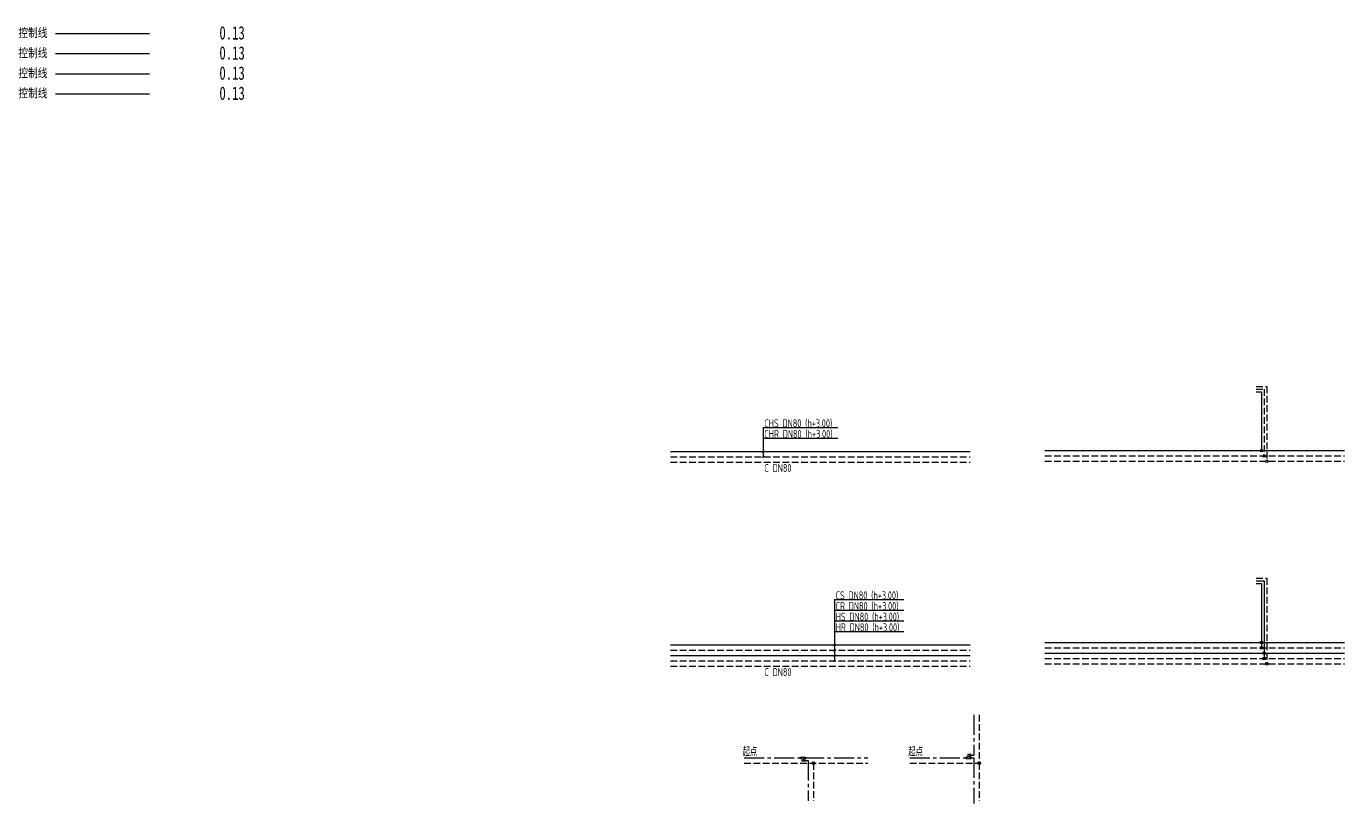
# Model space of a CAD drawing. Extents: x -671963 to 2381076, y -56129 to 1796010.
# Drawn here: x 146239 to 195668, y -25026 to 4144 of the extents above; entities that cross this region are included whole.
import ezdxf
from ezdxf.enums import TextEntityAlignment as Align

# ---------------------------------------------------------------- set-up
doc = ezdxf.new("R2010")
doc.units = 0
doc.header["$LTSCALE"] = 1000
doc.linetypes.add('CENTER2', pattern=[1.125, 0.75, -0.125, 0.125, -0.125])
doc.linetypes.add('DASH', pattern=[0.35, 0.25, -0.1])
doc.layers.get('0').update_dxf_attribs({"linetype": 'CONTINUOUS'})
for name, color, linetype, plot in [('H-CON', 7, 'CONTINUOUS', False), ('H-CONA', 7, 'CONTINUOUS', False), ('H-CONS', 7, 'CONTINUOUS', False), ('H-CONW', 7, 'CONTINUOUS', False)]:
    doc.layers.add(name, color=color, linetype=linetype, plot=plot)
for name, color, linetype in [('H-DIMS', 7, 'CONTINUOUS'), ('H-PIPE-C', 4, 'DASH'), ('H-PIPE-CHR', 1, 'DASH'), ('H-PIPE-CHS', 1, 'CONTINUOUS'), ('H-PIPE-CR', 1, 'DASH'), ('H-PIPE-CS', 1, 'CONTINUOUS'), ('H-PIPE-DIMS', 7, 'CONTINUOUS'), ('H-PIPE-HR', 1, 'DASH'), ('H-PIPE-HS', 1, 'CONTINUOUS'), ('H-PIPE-R', 1, 'CENTER2'), ('M-W-PIPE-CHS', 1, 'CONTINUOUS')]:
    doc.layers.add(name, color=color, linetype=linetype)
doc.styles.add('TH-AI-STYLE3', font='tssdeng.shx', dxfattribs={"width": 0.7, "bigfont": 'tssdchn.shx'})
doc.styles.add('TH-STYLE1', font='Stfangso_0.ttf', dxfattribs={"width": 0.7})
doc.styles.add('TH-STYLE3', font='tssdeng.shx', dxfattribs={"width": 0.8, "bigfont": 'tssdchn.shx'})

# ---------------------------------------------------------------- blocks, each defined once
blk = doc.blocks.new('*U153')
for p, q in [((0, 900), (2800, 900)), ((0, 900), (0, -200)), ((0, 500), (2800, 500)), ((-35, -35), (35, 35)), ((-35, -235), (35, -165))]:
    blk.add_line(p, q)
at = {"style": 'TH-AI-STYLE3', "width": 0.7}
for tag, p in [('水管标注1', (50, 910)), ('水管标注2', (50, 510))]:
    blk.add_attdef(tag, p, '', height=300, dxfattribs=at)
blk = doc.blocks.new('AI-分歧管')
for p, q in [((0, 100), (0, 0)), ((100, 100), (100, 0))]:
    blk.add_line(p, q)
at = {"color": 2}
blk.add_lwpolyline([(25, 225), (25, 300), (-25, 300), (-25, 100), (25, 100), (25, 175), (75, 175), (75, 100), (125, 100), (125, 225)], close=True, dxfattribs=at)
blk = doc.blocks.new('*U152')
for p, q in [((0, 1700), (0, -600)), ((0, 1700), (2600, 1700)), ((0, 1300), (2600, 1300)), ((0, 900), (2600, 900)), ((0, 500), (2600, 500)), ((-35, -35), (35, 35)), ((-35, -235), (35, -165)), ((-35, -435), (35, -365)), ((-35, -635), (35, -565))]:
    blk.add_line(p, q)
at = {"style": 'TH-AI-STYLE3', "width": 0.7}
for tag, p in [('水管标注1', (50, 1710)), ('水管标注2', (50, 1310)), ('水管标注3', (50, 910)), ('水管标注4', (50, 510))]:
    blk.add_attdef(tag, p, '', height=300, dxfattribs=at)

msp = doc.modelspace()

# ---------------------------------------------------------------- linework, layer by layer
at = {"layer": 'H-CON'}
msp.add_line((147327.8869, 2365.099), (150861.3477, 2365.099), dxfattribs=at)
at = {"layer": 'H-CONA'}
msp.add_line((147327.8869, 3875.099), (150861.3477, 3875.099), dxfattribs=at)
at = {"layer": 'H-CONS'}
msp.add_line((147327.8869, 1610.099), (150861.3477, 1610.099), dxfattribs=at)
at = {"layer": 'H-CONW'}
msp.add_line((147327.8869, 3120.099), (150861.3477, 3120.099), dxfattribs=at)
at = {"layer": 'H-PIPE-C'}
for p, q in [((192352.0513, -9368.2139), (192752.0513, -9368.2139)), ((192752.0513, -9368.2139), (192752.0513, -12179.3992)), ((170388.4708, -12212.2213), (181632.4939, -12212.2213)), ((184423.631, -12179.3992), (195667.654, -12179.3992)), ((192352.0513, -16569.2948), (192752.0513, -16569.2948)), ((192752.0513, -16569.2948), (192752.0513, -19780.48)), ((170388.4708, -19869.3204), (181632.4939, -19869.3204)), ((184423.631, -19780.48), (195667.654, -19780.48)), ((181968.0918, -21694.1143), (181968.0918, -23510.1509)), ((173149.8751, -23510.1509), (177784.8692, -23510.1509)), ((175757.169, -23510.1509), (175757.169, -24926.1875)), ((179360.798, -23510.1509), (181968.0918, -23510.1509)), ((181968.0918, -23510.1509), (181968.0918, -24926.1875))]:
    msp.add_line(p, q, dxfattribs=at)
at = {"layer": 'H-PIPE-CHR'}
for p, q in [((192352.0513, -9468.2139), (192652.0513, -9468.2139)), ((192652.0513, -9468.2139), (192652.0513, -11979.3992)), ((170388.4708, -12012.2213), (181632.4939, -12012.2213)), ((184423.631, -11979.3992), (195667.654, -11979.3992))]:
    msp.add_line(p, q, dxfattribs=at)
at = {"layer": 'H-PIPE-CHS'}
for p, q in [((192352.0513, -9568.2139), (192552.0513, -9568.2139)), ((192552.0513, -9568.2139), (192552.0513, -11779.3992)), ((170388.4708, -11812.2213), (181632.4939, -11812.2213)), ((184423.631, -11779.3992), (195667.654, -11779.3992))]:
    msp.add_line(p, q, dxfattribs=at)
at = {"layer": 'H-PIPE-CR'}
for p, q in [((170388.4708, -19269.3204), (181632.4939, -19269.3204)), ((184423.631, -19180.48), (195667.654, -19180.48))]:
    msp.add_line(p, q, dxfattribs=at)
at = {"layer": 'H-PIPE-CS'}
for p, q in [((192352.0513, -16769.2948), (192552.0513, -16769.2948)), ((192552.0513, -16769.2948), (192552.0513, -19180.48)), ((170388.4708, -19069.3204), (181632.4939, -19069.3204)), ((184423.631, -18980.48), (195667.654, -18980.48))]:
    msp.add_line(p, q, dxfattribs=at)
at = {"layer": 'H-PIPE-DIMS'}
for centre in [(192552.0513, -11779.3992), (192652.0513, -11979.3992), (192752.0513, -12179.3992), (192552.0513, -18980.48), (192552.0513, -19180.48), (192652.0513, -19380.48), (192652.0513, -19580.48), (192752.0513, -19780.48), (175757.169, -23510.1509), (181968.0918, -23510.1509)]:
    msp.add_circle(centre, 50, dxfattribs=at)
at = {"layer": 'H-PIPE-HR'}
for p, q in [((170388.4708, -19669.3204), (181632.4939, -19669.3204)), ((184423.631, -19580.48), (195667.654, -19580.48))]:
    msp.add_line(p, q, dxfattribs=at)
at = {"layer": 'H-PIPE-HS'}
for p, q in [((192352.0513, -16669.2948), (192652.0513, -16669.2948)), ((192652.0513, -16669.2948), (192652.0513, -19580.48)), ((170388.4708, -19469.3204), (181632.4939, -19469.3204)), ((184423.631, -19380.48), (195667.654, -19380.48))]:
    msp.add_line(p, q, dxfattribs=at)
at = {"layer": 'H-PIPE-R'}
for p, q in [((181768.0918, -21694.1143), (181768.0918, -23210.1509)), ((173149.8751, -23310.1509), (177784.8692, -23310.1509)), ((175557.169, -23410.1509), (175557.169, -24926.1875)), ((179360.798, -23310.1509), (181768.0918, -23310.1509)), ((181768.0918, -23310.1509), (181768.0918, -25026.1875))]:
    msp.add_line(p, q, dxfattribs=at)

# ---------------------------------------------------------------- block references
at = {"layer": 'H-PIPE-DIMS'}
for name, p, values in [('*U153', (173867.8774, -11812.2213), {'水管标注1': 'CHS DN80 (h+3.00)', '水管标注2': 'CHR DN80 (h+3.00)'}), ('*U152', (176536.8094, -19069.3204), {'水管标注1': 'CS DN80 (h+3.00)', '水管标注2': 'CR DN80 (h+3.00)', '水管标注3': 'HS DN80 (h+3.00)', '水管标注4': 'HR DN80 (h+3.00)'})]:
    msp.add_blockref(name, p, dxfattribs=at).add_auto_attribs(values)
at = {"layer": 'M-W-PIPE-CHS', "rotation": 90.00000000000001}
msp.add_blockref('AI-分歧管', (181768.0918, -23310.1509), dxfattribs=at)
at = {"layer": 'M-W-PIPE-CHS', "xscale": -1, "rotation": 90}
msp.add_blockref('AI-分歧管', (175557.169, -23310.1509), dxfattribs=at)

# ---------------------------------------------------------------- texts
at = {"style": 'TH-STYLE3', "width": 0.7}
for s, p in [('C DN80', (173917.8774, -12582.5852)), ('C DN80', (173917.8774, -20239.6844)), ('起点', (173095.7757, -23241.1309)), ('起点', (179306.6985, -23241.1309))]:
    msp.add_text(s, height=300, dxfattribs=at).set_placement(p)
at = {"layer": 'H-CON', "style": 'TH-STYLE3', "width": 0.8}
msp.add_text('控制线', height=350, dxfattribs=at).set_placement((147028.6709, 2194.4452), align=Align.RIGHT)
at = {"layer": 'H-CONA', "style": 'TH-STYLE3', "width": 0.8}
msp.add_text('控制线', height=350, dxfattribs=at).set_placement((147028.6709, 3704.4452), align=Align.RIGHT)
at = {"layer": 'H-CONS', "style": 'TH-STYLE3', "width": 0.8}
msp.add_text('控制线', height=350, dxfattribs=at).set_placement((147028.6709, 1439.4452), align=Align.RIGHT)
at = {"layer": 'H-CONW', "style": 'TH-STYLE3', "width": 0.8}
msp.add_text('控制线', height=350, dxfattribs=at).set_placement((147028.6709, 2949.4452), align=Align.RIGHT)
at = {"layer": 'H-DIMS', "char_height": 500, "attachment_point": 9, "style": 'TH-STYLE1'}
for insert in [(154429.424, 3641.8353, 0), (154429.424, 2886.8353, 0), (154429.424, 2131.8353, 0), (154429.424, 1376.8353, 0)]:
    msp.add_mtext('0.13', dxfattribs=dict(at, insert=insert))

doc.saveas('drawing.dxf')
